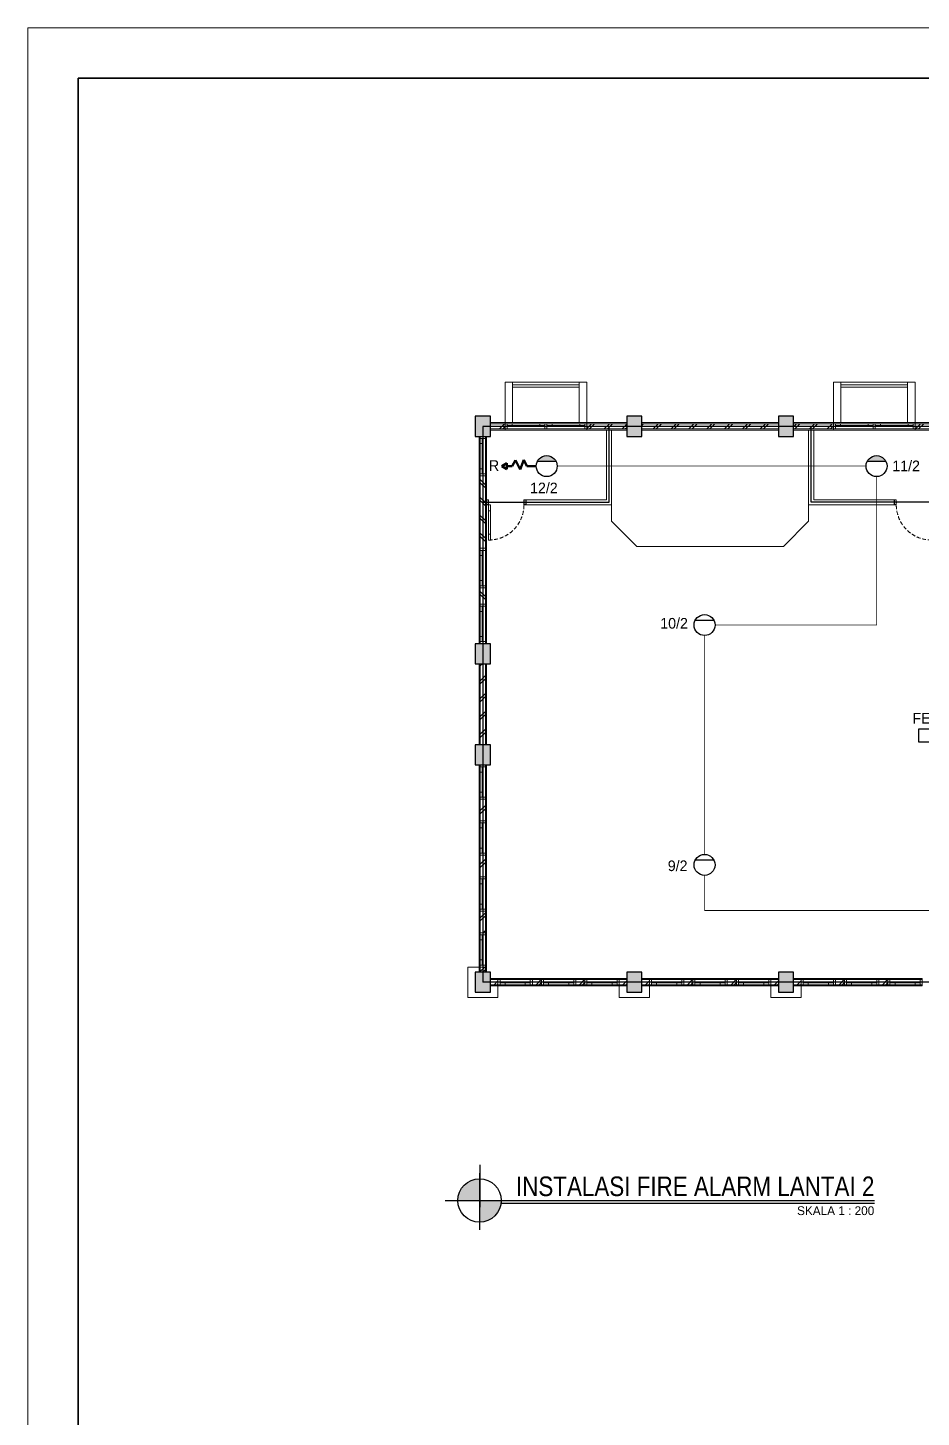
# Model space of a CAD drawing. Header units: millimetres. Extents: x -11 to 37852, y -101 to 28664.
# Drawn here: x 2857 to 6394, y 23164 to 28664 of the extents above; entities that cross this region are included whole.
import ezdxf
from ezdxf.enums import TextEntityAlignment as Align

# ---------------------------------------------------------------- set-up
doc = ezdxf.new("R2010")
doc.units = ezdxf.units.MM
doc.linetypes.add('DASHED', pattern=[0.75, 0.5, -0.25])
doc.linetypes.add('HIDDEN', pattern=[0.375, 0.25, -0.125])
for name, color, linetype, lineweight in [('ars', 11, 'Continuous', 5), ('DENAH', 7, 'Continuous', 0), ('dinding', 5, 'Continuous', 15), ('GRS KOP', 1, 'Continuous', 35), ('kabel', 1, 'Continuous', 50), ('KOLOM', 1, 'Continuous', 30), ('kop', 7, 'Continuous', 20), ('kus', 63, 'Continuous', 15), ('lan', 7, 'Continuous', 15), ('PARTISI', 190, 'Continuous', 9), ('sol kol', 8, 'Continuous', 0), ('tem', 5, 'Continuous', 20)]:
    doc.layers.add(name, color=color, linetype=linetype, lineweight=lineweight)
doc.layers.add('as', color=1, linetype='Continuous', plot=False)
for name, color, linetype in [('D1', 1, 'Continuous'), ('D2', 3, 'Continuous'), ('HOLLOW', 6, 'Continuous'), ('HT', 8, 'Continuous')]:
    doc.layers.add(name, color=color, linetype=linetype)
doc.styles.add('ARIAL', font='arial.ttf')
doc.styles.add('BARU', font='complex.shx')
doc.styles.add('NOT', font='ARIALN.TTF')
doc.styles.get("Standard").update_dxf_attribs({"font": 'arial.ttf'})
doc.styles.add('style2', font='verdana.ttf')
pattern_1 = [(45, (4558.166, 19605.88), (-35.35534, 35.35534), []), (45, (4570.666, 19605.88), (-35.35534, 35.35534), [])]

# ---------------------------------------------------------------- blocks, each defined once
blk = doc.blocks.new('P 70')
at = {"linetype": 'HIDDEN', "ltscale": 0.3}
blk.add_lwpolyline([(-0.74, 0.1, -0.414214), (-0.04, 0.8, -1.303225)], format="xyb", dxfattribs=at)
for points in [[(-0.04, 0.8), (-0.08, 0.8), (-0.08, 0.68), (-0.04, 0.68)], [(-0.04, 0.68), (-0.08, 0.68), (-0.08, 0.22), (-0.04, 0.22)], [(-0.735, 0.06), (-0.74, 0.06), (-0.74, 0.061), (-0.74, 0.1), (-0.78, 0.1), (-0.78, 0), (-0.74, 0), (-0.74, 0.056), (-0.735, 0.058)], [(-0.742, 0.002), (-0.778, 0.002), (-0.778, 0.098), (-0.742, 0.098)], [(-0.04, 0.1), (-0.08, 0.1), (-0.08, 0.22), (-0.04, 0.22)], [(-0.045, 0.06), (-0.04, 0.06), (-0.04, 0.061), (-0.04, 0.1), (0, 0.1), (0, 0), (-0.04, 0), (-0.04, 0.056), (-0.045, 0.058)], [(-0.038, 0.002), (-0.002, 0.002), (-0.002, 0.098), (-0.038, 0.098)]]:
    blk.add_lwpolyline(points, close=True)
blk = doc.blocks.new('K1')
at = {"layer": 'KOLOM'}
blk.add_lwpolyline([(0.2, 0.15), (-0.2, 0.15), (-0.2, -0.15), (0.2, -0.15), (0.2, 0.15)], dxfattribs=at)
blk = doc.blocks.new('P1')
at = {"lineweight": 5}
h = blk.add_hatch(dxfattribs=at)
h.set_pattern_fill('ANSI31', color=256, scale=0.020282, angle=-315, style=0)
h.set_pattern_definition([(179.99999863, (-506.106483, 1417.280242), (6.07e-11, 0.0025352112676), [])])
h.paths.add_polyline_path([(-1.729, 0.805, -1), (-1.693, 0.77, -1)])
h.paths.add_polyline_path([(-1.724, 0.801, 1), (-1.697, 0.774, 1)], flags=16)
h = blk.add_hatch(dxfattribs=at)
h.set_pattern_fill('ANSI31', color=256, scale=0.020282, angle=-315, style=0)
h.set_pattern_definition([(270.00000137, (1414.9464214, -503.7726625), (0.0025352112676, 6.07e-11), [])])
h.paths.add_polyline_path([(-1.528, 0.605, 1), (-1.564, 0.641, 1)])
h.paths.add_polyline_path([(-1.532, 0.609, -1), (-1.56, 0.637, -1)], flags=16)
h = blk.add_hatch(dxfattribs=at)
h.set_pattern_fill('ANSI31', color=256, scale=0.020282, angle=-315, style=0)
h.set_pattern_definition([(179.99999863, (-505.0458133, 1416.2195722), (6.07e-11, 0.0025352112676), [])])
h.paths.add_polyline_path([(-0.668, -0.255, -1), (-0.632, -0.291, -1)])
h.paths.add_polyline_path([(-0.664, -0.259, 1), (-0.636, -0.287, 1)], flags=16)
h = blk.add_hatch(dxfattribs=at)
h.set_pattern_fill('ANSI31', color=256, scale=0.020282, angle=-315, style=0)
h.set_pattern_definition([(270.00000137, (1416.0070912, -504.8333323), (0.0025352112676, 6.07e-11), [])])
h.paths.add_polyline_path([(-0.468, -0.455, 1), (-0.504, -0.42, 1)])
h.paths.add_polyline_path([(-0.472, -0.451, -1), (-0.499, -0.424, -1)], flags=16)
for p, q in [((-1.724, 0.801), (-1.697, 0.774)), ((-1.686, 0.781), (-1.623, 0.718)), ((-1.553, 0.648), (-1.616, 0.711)), ((-1.532, 0.609), (-1.56, 0.637)), ((-0.664, -0.259), (-0.636, -0.287)), ((-0.625, -0.28), (-0.562, -0.343)), ((-0.492, -0.413), (-0.555, -0.35)), ((-0.472, -0.451), (-0.499, -0.424))]:
    blk.add_line(p, q, dxfattribs=at)
at = {"color": 9, "lineweight": 5}
for p, q in [((-1.641, 0.7), (-1.704, 0.763)), ((-1.634, 0.693), (-1.571, 0.63)), ((-0.58, -0.361), (-0.643, -0.298)), ((-0.573, -0.368), (-0.51, -0.431))]:
    blk.add_line(p, q, dxfattribs=at)
at = {"color": 8, "lineweight": 5}
for p, q in [((-1.64, 0.701), (-1.703, 0.763)), ((-1.639, 0.702), (-1.701, 0.764)), ((-1.636, 0.705), (-1.697, 0.766)), ((-1.631, 0.71), (-1.692, 0.771)), ((-1.633, 0.694), (-1.57, 0.631)), ((-1.632, 0.695), (-1.57, 0.633)), ((-1.629, 0.698), (-1.568, 0.637)), ((-1.624, 0.703), (-1.563, 0.642)), ((-0.58, -0.36), (-0.642, -0.297)), ((-0.578, -0.358), (-0.64, -0.296)), ((-0.575, -0.356), (-0.636, -0.294)), ((-0.57, -0.351), (-0.631, -0.29)), ((-0.572, -0.367), (-0.51, -0.43)), ((-0.571, -0.366), (-0.509, -0.428)), ((-0.568, -0.363), (-0.507, -0.424)), ((-0.563, -0.358), (-0.502, -0.419))]:
    blk.add_line(p, q, dxfattribs=at)
for points in [[(-1.1, 1.241), (-1.701, 0.64), (-1.694, 0.633), (-1.093, 1.234), (-1.1, 1.241)], [(-1.273, 1.202), (-1.202, 1.273), (-1.061, 1.132), (-1.132, 1.061), (-1.273, 1.202)], [(-0.032, 0.173), (-0.633, -0.428), (-0.64, -0.421), (-0.039, 0.18), (-0.032, 0.173)], [(-0.071, 0), (0, 0.071), (-0.142, 0.212), (-0.212, 0.142), (-0.071, 0)]]:
    blk.add_lwpolyline(points)
at = {"lineweight": 9}
for points in [[(-1.153, 1.181), (-1.181, 1.153), (-1.216, 1.188), (-1.188, 1.216)], [(-1.082, 1.11), (-1.11, 1.082), (-1.181, 1.153), (-1.153, 1.181)], [(-0.163, 0.191), (-0.191, 0.163), (-0.12, 0.092), (-0.092, 0.12)], [(-0.092, 0.12), (-0.12, 0.092), (-0.085, 0.057), (-0.057, 0.085)]]:
    blk.add_lwpolyline(points, close=True, dxfattribs=at)
at = {"lineweight": 5}
for points in [[(-1.697, 0.801), (-1.724, 0.774)], [(-1.532, 0.637), (-1.56, 0.609)], [(-0.636, -0.259), (-0.664, -0.287)], [(-0.472, -0.424), (-0.499, -0.451)]]:
    blk.add_lwpolyline(points, dxfattribs=at)
for points in [[(-1.701, 0.64, 0.396093), (-0.672, 0.601)], [(-0.633, -0.428, -0.396093), (-0.672, 0.601)]]:
    blk.add_lwpolyline(points, format="xyb")
for centre in [(-1.167, 1.167), (-0.106, 0.106)]:
    blk.add_circle(centre, 0.04)
for centre, radius in [((-1.711, 0.788), 0.0254), ((-1.711, 0.788), 0.0195), ((-1.546, 0.623), 0.0254), ((-1.546, 0.623), 0.0195), ((-0.65, -0.273), 0.0254), ((-0.65, -0.273), 0.0195), ((-0.486, -0.437), 0.0254), ((-0.486, -0.437), 0.0195)]:
    blk.add_circle(centre, radius, dxfattribs=at)
blk = doc.blocks.new('kop')
at = {"layer": 'GRS KOP'}
blk.add_lwpolyline([(1, 54), (83, 54), (83, 1), (1, 1)], close=True, dxfattribs=at)
at = {"layer": 'kop', "color": 7}
for p, q in [((84, 55), (0, 55)), ((0, 55), (0, 0))]:
    blk.add_line(p, q, dxfattribs=at)
at = {"layer": 'kop', "style": 'BARU', "flags": 4}
for p, height in [((73.8, 5.4), 0.35), ((80.303, 5.382), 0.25), ((73.8, 4.9), 0.35), ((80.303, 4.882), 0.25), ((73.8, 4.4), 0.35), ((80.303, 4.382), 0.25)]:
    blk.add_attdef('-', p, '', height=height, dxfattribs=at)
at = {"layer": 'kop', "flags": 4}
for tag, p in [('AR-00', (78.057, 2.648)), ('00', (81.238, 2.647))]:
    blk.add_attdef(tag, text='', height=0.35, dxfattribs=at).set_placement(p, align=Align.MIDDLE)

msp = doc.modelspace()

# ---------------------------------------------------------------- hatches: boundary and pattern name
at = {"layer": 'ars'}
h = msp.add_hatch(dxfattribs=at)
h.set_pattern_fill('TEMBOK', color=256, scale=50)
h.set_pattern_definition([(45, (4180.166, 25470.925), (-35.3553, 35.3553), []), (45, (4192.666, 25470.925), (-35.3553, 35.3553), [])])
h.paths.add_polyline_path([(4688.2, 27095.9), (4746.2, 27095.9), (4746.2, 27075.9), (4688.2, 27075.9)])
h = msp.add_hatch(dxfattribs=at)
h.set_pattern_fill('TEMBOK', color=256, scale=50)
h.set_pattern_definition([(45, (4524.166, 25470.925), (-35.3553, 35.3553), []), (45, (4536.666, 25470.925), (-35.3553, 35.3553), [])])
h.paths.add_polyline_path([(5070.2, 27095.9), (5228.2, 27095.9), (5228.2, 27075.9), (5070.2, 27075.9)])
h = msp.add_hatch(dxfattribs=at)
h.set_pattern_fill('TEMBOK', color=256, scale=50)
h.set_pattern_definition([(45, (6858.166, 24570.925), (-35.3553, 35.3553), []), (45, (6870.666, 24570.925), (-35.3553, 35.3553), [])])
h.paths.add_polyline_path([(5828.2, 27095.9), (5288.2, 27095.9), (5288.2, 27075.9), (5828.2, 27075.9)])
h = msp.add_hatch(dxfattribs=at)
h.set_pattern_fill('TEMBOK', color=256, scale=50)
h.set_pattern_definition([(45, (5336.166, 25470.925), (-35.3553, 35.3553), []), (45, (5348.666, 25470.925), (-35.3553, 35.3553), [])])
h.paths.add_polyline_path([(5888.2, 27095.9), (6046.2, 27095.9), (6046.2, 27075.9), (5888.2, 27075.9)])
h = msp.add_hatch(dxfattribs=at)
h.set_pattern_fill('TEMBOK', color=256, scale=50)
h.set_pattern_definition([(45, (5756.166, 25470.925), (-35.3553, 35.3553), []), (45, (5768.666, 25470.925), (-35.3553, 35.3553), [])])
h.paths.add_polyline_path([(6370.2, 27095.9), (6428.2, 27095.9), (6428.2, 27075.9), (6370.2, 27075.9)])
h = msp.add_hatch(dxfattribs=at)
h.set_pattern_fill('TEMBOK', color=256, scale=50, angle=-90)
h.set_pattern_definition([(315, (4343.166, 27745.925), (35.3553, 35.3553), []), (315, (4343.166, 27733.425), (35.3553, 35.3553), [])])
h.paths.add_polyline_path([(4668.2, 26603.3), (4668.2, 26889.9), (4648.2, 26889.9), (4648.2, 26603.3)])
h = msp.add_hatch(dxfattribs=at)
h.set_pattern_fill('TEMBOK', color=256, scale=50, angle=-90)
h.set_pattern_definition([(315, (4343.166, 27303.26), (35.3553, 35.3553), []), (315, (4343.166, 27290.76), (35.3553, 35.3553), [])])
h.paths.add_polyline_path([(4668.2, 26381.9), (4668.2, 26447.3), (4648.2, 26447.3), (4648.2, 26381.9)])
h = msp.add_hatch(dxfattribs=at)
h.set_pattern_fill('TEMBOK', color=256, scale=50)
h.set_pattern_definition([(45, (6958.166, 24570.925), (-35.3553, 35.3553), []), (45, (6970.666, 24570.925), (-35.3553, 35.3553), [])])
h.paths.add_polyline_path([(4668.2, 25825.9), (4668.2, 26145.9), (4648.2, 26145.9), (4648.2, 25825.9)])
h = msp.add_hatch(dxfattribs=at)
h.set_pattern_fill('TEMBOK', color=256, scale=50)
h.set_pattern_definition(pattern_1)
h.paths.add_polyline_path([(4668.2, 25524.6), (4668.2, 25609.9), (4648.2, 25609.9), (4648.2, 25524.6)])
h = msp.add_hatch(dxfattribs=at)
h.set_pattern_fill('TEMBOK', color=256, scale=50)
h.set_pattern_definition(pattern_1)
h.paths.add_polyline_path([(4668.2, 25303.3), (4668.2, 25388.6), (4648.2, 25388.6), (4648.2, 25303.3)])
h = msp.add_hatch(dxfattribs=at)
h.set_pattern_fill('TEMBOK', color=256, scale=50)
h.set_pattern_definition(pattern_1)
h.paths.add_polyline_path([(4668.2, 25081.9), (4668.2, 25167.3), (4648.2, 25167.3), (4648.2, 25081.9)])
h = msp.add_hatch(dxfattribs=at)
h.set_pattern_fill('TEMBOK', color=256, scale=50)
h.set_pattern_definition(pattern_1)
h.paths.add_polyline_path([(4668.2, 24925.9), (4668.2, 24945.9), (4648.2, 24945.9), (4648.2, 24925.9)])
h = msp.add_hatch(dxfattribs=at)
h.set_pattern_fill('TEMBOK', color=256, scale=50)
h.set_pattern_definition([(45, (3832.166, 24570.925), (-35.3553, 35.3553), []), (45, (3844.666, 24570.925), (-35.3553, 35.3553), [])])
h.paths.add_polyline_path([(4718.2, 24895.9), (4688.2, 24895.9), (4688.2, 24875.9), (4718.2, 24875.9)])
h = msp.add_hatch(dxfattribs=at)
h.set_pattern_fill('TEMBOK', color=256, scale=50)
h.set_pattern_definition([(45, (3998.166, 24570.925), (-35.3553, 35.3553), []), (45, (4010.666, 24570.925), (-35.3553, 35.3553), [])])
h.paths.add_polyline_path([(4890.2, 24895.9), (4854.2, 24895.9), (4854.2, 24875.9), (4890.2, 24875.9)])
h = msp.add_hatch(dxfattribs=at)
h.set_pattern_fill('TEMBOK', color=256, scale=50)
h.set_pattern_definition([(45, (4170.166, 24570.925), (-35.3553, 35.3553), []), (45, (4182.666, 24570.925), (-35.3553, 35.3553), [])])
h.paths.add_polyline_path([(5062.2, 24895.9), (5026.2, 24895.9), (5026.2, 24875.9), (5062.2, 24875.9)])
h = msp.add_hatch(dxfattribs=at)
h.set_pattern_fill('TEMBOK', color=256, scale=50)
h.set_pattern_definition([(45, (4342.166, 24570.925), (-35.3553, 35.3553), []), (45, (4354.666, 24570.925), (-35.3553, 35.3553), [])])
h.paths.add_polyline_path([(5228.2, 24895.9), (5198.2, 24895.9), (5198.2, 24875.9), (5228.2, 24875.9)])
h = msp.add_hatch(dxfattribs=at)
h.set_pattern_fill('TEMBOK', color=256, scale=50)
h.set_pattern_definition([(45, (4432.166, 24570.925), (-35.3553, 35.3553), []), (45, (4444.666, 24570.925), (-35.3553, 35.3553), [])])
h.paths.add_polyline_path([(5318.2, 24895.9), (5288.2, 24895.9), (5288.2, 24875.9), (5318.2, 24875.9)])
h = msp.add_hatch(dxfattribs=at)
h.set_pattern_fill('TEMBOK', color=256, scale=50)
h.set_pattern_definition([(45, (4598.166, 24570.925), (-35.3553, 35.3553), []), (45, (4610.666, 24570.925), (-35.3553, 35.3553), [])])
h.paths.add_polyline_path([(5490.2, 24895.9), (5454.2, 24895.9), (5454.2, 24875.9), (5490.2, 24875.9)])
h = msp.add_hatch(dxfattribs=at)
h.set_pattern_fill('TEMBOK', color=256, scale=50)
h.set_pattern_definition([(45, (4770.166, 24570.925), (-35.3553, 35.3553), []), (45, (4782.666, 24570.925), (-35.3553, 35.3553), [])])
h.paths.add_polyline_path([(5662.2, 24895.9), (5626.2, 24895.9), (5626.2, 24875.9), (5662.2, 24875.9)])
h = msp.add_hatch(dxfattribs=at)
h.set_pattern_fill('TEMBOK', color=256, scale=50)
h.set_pattern_definition([(45, (4942.166, 24570.925), (-35.3553, 35.3553), []), (45, (4954.666, 24570.925), (-35.3553, 35.3553), [])])
h.paths.add_polyline_path([(5828.2, 24895.9), (5798.2, 24895.9), (5798.2, 24875.9), (5828.2, 24875.9)])
h = msp.add_hatch(dxfattribs=at)
h.set_pattern_fill('TEMBOK', color=256, scale=50)
h.set_pattern_definition([(45, (5032.166, 24570.925), (-35.3553, 35.3553), []), (45, (5044.666, 24570.925), (-35.3553, 35.3553), [])])
h.paths.add_polyline_path([(5918.2, 24895.9), (5888.2, 24895.9), (5888.2, 24875.9), (5918.2, 24875.9)])
h = msp.add_hatch(dxfattribs=at)
h.set_pattern_fill('TEMBOK', color=256, scale=50)
h.set_pattern_definition([(45, (5198.166, 24570.925), (-35.3553, 35.3553), []), (45, (5210.666, 24570.925), (-35.3553, 35.3553), [])])
h.paths.add_polyline_path([(6090.2, 24895.9), (6054.2, 24895.9), (6054.2, 24875.9), (6090.2, 24875.9)])
h = msp.add_hatch(dxfattribs=at)
h.set_pattern_fill('TEMBOK', color=256, scale=50)
h.set_pattern_definition([(45, (5370.166, 24570.925), (-35.3553, 35.3553), []), (45, (5382.666, 24570.925), (-35.3553, 35.3553), [])])
h.paths.add_polyline_path([(6262.2, 24895.9), (6226.2, 24895.9), (6226.2, 24875.9), (6262.2, 24875.9)])
at = {"layer": 'DENAH'}
for points in [[(4559.3, 24021.9), (4645.8, 24021.9), (4645.8, 24107.8, 0.416242)], [(4732.3, 24021.9), (4645.8, 24021.9), (4645.8, 23935.9, 0.416242)]]:
    msp.add_hatch(color=256, dxfattribs=at).paths.add_polyline_path(points)
at = {"layer": 'lan'}
for points in [[(4874.5, 26948.4), (4947.6, 26948.4, 0.598776)], [(6180.6, 26948.4), (6253.8, 26948.4, 0.598776)]]:
    msp.add_hatch(color=256, dxfattribs=at).paths.add_polyline_path(points)
at = {"layer": 'sol kol'}
for points in [[(4628.2, 27125.9), (4628.2, 27045.9), (4688.2, 27045.9), (4688.2, 27125.9)], [(5228.2, 27125.9), (5228.2, 27045.9), (5288.2, 27045.9), (5288.2, 27125.9)], [(5828.2, 27125.9), (5828.2, 27045.9), (5888.2, 27045.9), (5888.2, 27125.9)], [(4628.2, 26225.9), (4628.2, 26145.9), (4688.2, 26145.9), (4688.2, 26225.9)], [(4628.2, 25825.9), (4628.2, 25745.9), (4688.2, 25745.9), (4688.2, 25825.9)], [(4628.2, 24925.9), (4628.2, 24845.9), (4688.2, 24845.9), (4688.2, 24925.9)], [(5228.2, 24925.9), (5228.2, 24845.9), (5288.2, 24845.9), (5288.2, 24925.9)], [(5828.2, 24925.9), (5828.2, 24845.9), (5888.2, 24845.9), (5888.2, 24925.9)]]:
    msp.add_hatch(color=256, dxfattribs=at).paths.add_polyline_path(points)

# ---------------------------------------------------------------- linework, layer by layer
at = {"layer": 'ars'}
for points in [[(5040.2, 27250.9), (4776.2, 27250.9)], [(5040.2, 27240.9), (4776.2, 27240.9)], [(6340.2, 27250.9), (6076.2, 27250.9)], [(6340.2, 27240.9), (6076.2, 27240.9)]]:
    msp.add_lwpolyline(points, dxfattribs=at)
for points in [[(4688.2, 27095.9), (4746.2, 27095.9), (4746.2, 27075.9), (4688.2, 27075.9)], [(5070.2, 27095.9), (5228.2, 27095.9), (5228.2, 27075.9), (5070.2, 27075.9)], [(5828.2, 27095.9), (5288.2, 27095.9), (5288.2, 27075.9), (5828.2, 27075.9)], [(5888.2, 27095.9), (6046.2, 27095.9), (6046.2, 27075.9), (5888.2, 27075.9)], [(6370.2, 27095.9), (6428.2, 27095.9), (6428.2, 27075.9), (6370.2, 27075.9)], [(4668.2, 26603.3), (4668.2, 26889.9), (4648.2, 26889.9), (4648.2, 26603.3)], [(4668.2, 26381.9), (4668.2, 26447.3), (4648.2, 26447.3), (4648.2, 26381.9)], [(4668.2, 25825.9), (4668.2, 26145.9), (4648.2, 26145.9), (4648.2, 25825.9)], [(4668.2, 25524.6), (4668.2, 25609.9), (4648.2, 25609.9), (4648.2, 25524.6)], [(4668.2, 25303.3), (4668.2, 25388.6), (4648.2, 25388.6), (4648.2, 25303.3)], [(4668.2, 25081.9), (4668.2, 25167.3), (4648.2, 25167.3), (4648.2, 25081.9)], [(4668.2, 24925.9), (4668.2, 24945.9), (4648.2, 24945.9), (4648.2, 24925.9)], [(4718.2, 24895.9), (4688.2, 24895.9), (4688.2, 24875.9), (4718.2, 24875.9)], [(4890.2, 24895.9), (4854.2, 24895.9), (4854.2, 24875.9), (4890.2, 24875.9)], [(5062.2, 24895.9), (5026.2, 24895.9), (5026.2, 24875.9), (5062.2, 24875.9)], [(5228.2, 24895.9), (5198.2, 24895.9), (5198.2, 24875.9), (5228.2, 24875.9)], [(5318.2, 24895.9), (5288.2, 24895.9), (5288.2, 24875.9), (5318.2, 24875.9)], [(5490.2, 24895.9), (5454.2, 24895.9), (5454.2, 24875.9), (5490.2, 24875.9)], [(5662.2, 24895.9), (5626.2, 24895.9), (5626.2, 24875.9), (5662.2, 24875.9)], [(5828.2, 24895.9), (5798.2, 24895.9), (5798.2, 24875.9), (5828.2, 24875.9)], [(5918.2, 24895.9), (5888.2, 24895.9), (5888.2, 24875.9), (5918.2, 24875.9)], [(6090.2, 24895.9), (6054.2, 24895.9), (6054.2, 24875.9), (6090.2, 24875.9)], [(6262.2, 24895.9), (6226.2, 24895.9), (6226.2, 24875.9), (6262.2, 24875.9)]]:
    msp.add_lwpolyline(points, close=True, dxfattribs=at)
at = {"layer": 'as'}
for p, q in [((5158.2, 26785.9), (5158.2, 27085.9)), ((5958.2, 26785.9), (5958.2, 27085.9)), ((4658.2, 26785.9), (5158.2, 26785.9)), ((6458.2, 26785.9), (5958.2, 26785.9))]:
    msp.add_line(p, q, dxfattribs=at)
for points in [[(6458.2, 27085.9), (4658.2, 27085.9)], [(4658.2, 27085.9), (4658.2, 24885.9)], [(6458.2, 24885.9), (4658.2, 24885.9)]]:
    msp.add_lwpolyline(points, dxfattribs=at)
at = {"layer": 'D1', "color": 7, "const_width": 5.42}
msp.add_lwpolyline([(4731.1, 24010.1), (6209.6, 24010.1)], dxfattribs=at)
at = {"layer": 'D1', "color": 7}
msp.add_circle((4645.2, 24021.9), 85.9, dxfattribs=at)
at = {"layer": 'D2', "color": 3, "linetype": 'DASHED', "ltscale": 50, "const_width": 3.03}
for points in [[(6175.7, 26928.8), (4952.6, 26928.8)], [(6217.2, 26887.3), (6217.2, 26299.6), (5577.7, 26299.6)], [(5536.2, 25391.6), (5536.2, 26258.1)], [(6814.9, 25169.7), (5536.2, 25169.7), (5536.2, 25308.6)]]:
    msp.add_lwpolyline(points, dxfattribs=at)
at = {"layer": 'dinding'}
for points in [[(4688.2, 27100.9), (4746.2, 27100.9), (4746.2, 27070.9), (4688.2, 27070.9)], [(5070.2, 27100.9), (5228.2, 27100.9), (5228.2, 27070.9), (5070.2, 27070.9)], [(5828.2, 27100.9), (5288.2, 27100.9), (5288.2, 27070.9), (5828.2, 27070.9)], [(5888.2, 27100.9), (6046.2, 27100.9), (6046.2, 27070.9), (5888.2, 27070.9)], [(6370.2, 27100.9), (6428.2, 27100.9), (6428.2, 27070.9), (6370.2, 27070.9)], [(4673.2, 26603.3), (4673.2, 26889.9), (4643.2, 26889.9), (4643.2, 26603.3)], [(4673.2, 26381.9), (4673.2, 26447.3), (4643.2, 26447.3), (4643.2, 26381.9)], [(4673.2, 25825.9), (4673.2, 26145.9), (4643.2, 26145.9), (4643.2, 25825.9)], [(4673.2, 25524.6), (4673.2, 25609.9), (4643.2, 25609.9), (4643.2, 25524.6)], [(4673.2, 25303.3), (4673.2, 25388.6), (4643.2, 25388.6), (4643.2, 25303.3)], [(4673.2, 25081.9), (4673.2, 25167.3), (4643.2, 25167.3), (4643.2, 25081.9)], [(4673.2, 24925.9), (4673.2, 24945.9), (4643.2, 24945.9), (4643.2, 24925.9)], [(4718.2, 24900.9), (4688.2, 24900.9), (4688.2, 24870.9), (4718.2, 24870.9)], [(4890.2, 24900.9), (4854.2, 24900.9), (4854.2, 24870.9), (4890.2, 24870.9)], [(5062.2, 24900.9), (5026.2, 24900.9), (5026.2, 24870.9), (5062.2, 24870.9)], [(5228.2, 24900.9), (5198.2, 24900.9), (5198.2, 24870.9), (5228.2, 24870.9)], [(5318.2, 24900.9), (5288.2, 24900.9), (5288.2, 24870.9), (5318.2, 24870.9)], [(5490.2, 24900.9), (5454.2, 24900.9), (5454.2, 24870.9), (5490.2, 24870.9)], [(5662.2, 24900.9), (5626.2, 24900.9), (5626.2, 24870.9), (5662.2, 24870.9)], [(5828.2, 24900.9), (5798.2, 24900.9), (5798.2, 24870.9), (5828.2, 24870.9)], [(5918.2, 24900.9), (5888.2, 24900.9), (5888.2, 24870.9), (5918.2, 24870.9)], [(6090.2, 24900.9), (6054.2, 24900.9), (6054.2, 24870.9), (6090.2, 24870.9)], [(6262.2, 24900.9), (6226.2, 24900.9), (6226.2, 24870.9), (6262.2, 24870.9)]]:
    msp.add_lwpolyline(points, close=True, dxfattribs=at)
at = {"layer": 'HOLLOW'}
for p, q in [((4874.5, 26948.4), (4947.6, 26948.4)), ((6180.6, 26948.4), (6253.8, 26948.4)), ((5499.6, 26319.2), (5572.8, 26319.2)), ((5499.6, 25369.7), (5572.8, 25369.7))]:
    msp.add_line(p, q, dxfattribs=at)
msp.add_lwpolyline([(6383.9, 25888.7), (6435.9, 25888.7), (6435.9, 25835.6), (6383.9, 25835.6)], close=True, dxfattribs=at)
for centre in [(4911, 26928.8), (6217.2, 26928.8), (5536.2, 26299.6), (5536.2, 25350.1)]:
    msp.add_circle(centre, 41.5, dxfattribs=at)
at = {"layer": 'HT'}
for p, q in [((4645.8, 24162.7), (4645.8, 23994.9)), ((4645.8, 23905.1), (4645.8, 24130.5)), ((4509.6, 24021.9), (6209.6, 24021.9))]:
    msp.add_line(p, q, dxfattribs=at)
at = {"layer": 'kabel', "linetype": 'Continuous'}
for p, q in [((4787.6, 26952.1), (4774.1, 26928.5)), ((4806.3, 26914.8), (4787.6, 26952.1)), ((4820.4, 26953.7), (4806.3, 26914.8)), ((4832.5, 26928.2), (4820.4, 26953.7)), ((4734, 26928.5), (4753.7, 26940.6)), ((4734, 26928.5), (4753.7, 26916.3)), ((4753.7, 26940.6), (4753.7, 26916.3)), ((4774.1, 26928.5), (4753.7, 26928.5)), ((4869.2, 26928.2), (4832.5, 26928.2))]:
    msp.add_line(p, q, dxfattribs=at)
at = {"layer": 'kop', "color": 7}
for p, q in [((19656.5, 28663.9), (2856.5, 28663.9)), ((2856.5, 28663.9), (2856.5, 17663.9))]:
    msp.add_line(p, q, dxfattribs=at)
at = {"layer": 'kus'}
for p, q in [((4754.2, 27095.9), (4904.2, 27095.9)), ((4754.2, 27088.9), (4904.2, 27088.9)), ((4754.2, 27075.9), (4904.2, 27075.9)), ((4774.2, 27088.9), (4774.2, 27095.9)), ((4884.2, 27088.9), (4884.2, 27095.9)), ((4912.2, 27095.9), (5062.2, 27095.9)), ((4912.2, 27088.9), (5062.2, 27088.9)), ((4912.2, 27075.9), (5062.2, 27075.9)), ((4932.2, 27088.9), (4932.2, 27095.9)), ((5042.2, 27088.9), (5042.2, 27095.9)), ((6054.2, 27095.9), (6204.2, 27095.9)), ((6054.2, 27088.9), (6204.2, 27088.9)), ((6054.2, 27075.9), (6204.2, 27075.9)), ((6074.2, 27088.9), (6074.2, 27095.9)), ((6184.2, 27088.9), (6184.2, 27095.9)), ((6212.2, 27095.9), (6362.2, 27095.9)), ((6212.2, 27088.9), (6362.2, 27088.9)), ((6212.2, 27075.9), (6362.2, 27075.9)), ((6232.2, 27088.9), (6232.2, 27095.9)), ((6342.2, 27088.9), (6342.2, 27095.9)), ((4648.2, 26897.9), (4648.2, 27037.9)), ((4655.2, 27017.9), (4648.2, 27017.9)), ((4655.2, 26897.9), (4655.2, 27037.9)), ((4668.2, 26897.9), (4668.2, 27037.9)), ((4655.2, 26917.9), (4648.2, 26917.9)), ((4648.2, 26455.3), (4648.2, 26595.3)), ((4655.2, 26575.3), (4648.2, 26575.3)), ((4655.2, 26455.3), (4655.2, 26595.3)), ((4668.2, 26455.3), (4668.2, 26595.3)), ((4655.2, 26475.3), (4648.2, 26475.3)), ((4648.2, 26233.9), (4648.2, 26373.9)), ((4655.2, 26353.9), (4648.2, 26353.9)), ((4655.2, 26233.9), (4655.2, 26373.9)), ((4668.2, 26233.9), (4668.2, 26373.9)), ((4655.2, 26253.9), (4648.2, 26253.9)), ((4648.2, 25617.9), (4648.2, 25737.9)), ((4655.2, 25717.9), (4648.2, 25717.9)), ((4655.2, 25617.9), (4655.2, 25737.9)), ((4668.2, 25617.9), (4668.2, 25737.9)), ((4655.2, 25637.9), (4648.2, 25637.9)), ((4648.2, 25396.6), (4648.2, 25516.6)), ((4655.2, 25496.6), (4648.2, 25496.6)), ((4655.2, 25396.6), (4655.2, 25516.6)), ((4668.2, 25396.6), (4668.2, 25516.6)), ((4655.2, 25416.6), (4648.2, 25416.6)), ((4648.2, 25175.3), (4648.2, 25295.3)), ((4655.2, 25275.3), (4648.2, 25275.3)), ((4655.2, 25175.3), (4655.2, 25295.3)), ((4668.2, 25175.3), (4668.2, 25295.3)), ((4655.2, 25195.3), (4648.2, 25195.3)), ((4648.2, 24953.9), (4648.2, 25073.9)), ((4655.2, 25053.9), (4648.2, 25053.9)), ((4655.2, 24953.9), (4655.2, 25073.9)), ((4668.2, 24953.9), (4668.2, 25073.9)), ((4655.2, 24973.9), (4648.2, 24973.9)), ((4846.2, 24895.9), (4726.2, 24895.9)), ((4846.2, 24882.9), (4726.2, 24882.9)), ((4846.2, 24875.9), (4726.2, 24875.9)), ((4746.2, 24882.9), (4746.2, 24875.9)), ((4826.2, 24882.9), (4826.2, 24875.9)), ((5018.2, 24895.9), (4898.2, 24895.9)), ((5018.2, 24882.9), (4898.2, 24882.9)), ((5018.2, 24875.9), (4898.2, 24875.9)), ((4918.2, 24882.9), (4918.2, 24875.9)), ((4998.2, 24882.9), (4998.2, 24875.9)), ((5190.2, 24895.9), (5070.2, 24895.9)), ((5190.2, 24882.9), (5070.2, 24882.9)), ((5190.2, 24875.9), (5070.2, 24875.9)), ((5090.2, 24882.9), (5090.2, 24875.9)), ((5170.2, 24882.9), (5170.2, 24875.9)), ((5446.2, 24895.9), (5326.2, 24895.9)), ((5446.2, 24882.9), (5326.2, 24882.9)), ((5446.2, 24875.9), (5326.2, 24875.9)), ((5346.2, 24882.9), (5346.2, 24875.9)), ((5426.2, 24882.9), (5426.2, 24875.9)), ((5618.2, 24895.9), (5498.2, 24895.9)), ((5618.2, 24882.9), (5498.2, 24882.9)), ((5618.2, 24875.9), (5498.2, 24875.9)), ((5518.2, 24882.9), (5518.2, 24875.9)), ((5598.2, 24882.9), (5598.2, 24875.9)), ((5790.2, 24895.9), (5670.2, 24895.9)), ((5790.2, 24882.9), (5670.2, 24882.9)), ((5790.2, 24875.9), (5670.2, 24875.9)), ((5690.2, 24882.9), (5690.2, 24875.9)), ((5770.2, 24882.9), (5770.2, 24875.9)), ((6046.2, 24895.9), (5926.2, 24895.9)), ((6046.2, 24882.9), (5926.2, 24882.9)), ((6046.2, 24875.9), (5926.2, 24875.9)), ((5946.2, 24882.9), (5946.2, 24875.9)), ((6026.2, 24882.9), (6026.2, 24875.9)), ((6218.2, 24895.9), (6098.2, 24895.9)), ((6218.2, 24882.9), (6098.2, 24882.9)), ((6218.2, 24875.9), (6098.2, 24875.9)), ((6118.2, 24882.9), (6118.2, 24875.9)), ((6198.2, 24882.9), (6198.2, 24875.9)), ((6390.2, 24895.9), (6270.2, 24895.9)), ((6390.2, 24882.9), (6270.2, 24882.9)), ((6390.2, 24875.9), (6270.2, 24875.9)), ((6290.2, 24882.9), (6290.2, 24875.9)), ((6370.2, 24882.9), (6370.2, 24875.9))]:
    msp.add_line(p, q, dxfattribs=at)
for points in [[(4746.2, 27095.9), (4754.2, 27095.9), (4754.2, 27075.9), (4746.2, 27075.9)], [(4904.2, 27095.9), (4912.2, 27095.9), (4912.2, 27075.9), (4904.2, 27075.9)], [(5062.2, 27095.9), (5070.2, 27095.9), (5070.2, 27075.9), (5062.2, 27075.9)], [(6046.2, 27095.9), (6054.2, 27095.9), (6054.2, 27075.9), (6046.2, 27075.9)], [(6204.2, 27095.9), (6212.2, 27095.9), (6212.2, 27075.9), (6204.2, 27075.9)], [(6362.2, 27095.9), (6370.2, 27095.9), (6370.2, 27075.9), (6362.2, 27075.9)], [(4648.2, 27037.9), (4648.2, 27045.9), (4668.2, 27045.9), (4668.2, 27037.9)], [(4648.2, 26889.9), (4648.2, 26897.9), (4668.2, 26897.9), (4668.2, 26889.9)], [(4648.2, 26595.3), (4648.2, 26603.3), (4668.2, 26603.3), (4668.2, 26595.3)], [(4648.2, 26447.3), (4648.2, 26455.3), (4668.2, 26455.3), (4668.2, 26447.3)], [(4648.2, 26373.9), (4648.2, 26381.9), (4668.2, 26381.9), (4668.2, 26373.9)], [(4648.2, 26225.9), (4648.2, 26233.9), (4668.2, 26233.9), (4668.2, 26225.9)], [(4648.2, 25737.9), (4648.2, 25745.9), (4668.2, 25745.9), (4668.2, 25737.9)], [(4648.2, 25609.9), (4648.2, 25617.9), (4668.2, 25617.9), (4668.2, 25609.9)], [(4648.2, 25516.6), (4648.2, 25524.6), (4668.2, 25524.6), (4668.2, 25516.6)], [(4648.2, 25388.6), (4648.2, 25396.6), (4668.2, 25396.6), (4668.2, 25388.6)], [(4648.2, 25295.3), (4648.2, 25303.3), (4668.2, 25303.3), (4668.2, 25295.3)], [(4648.2, 25167.3), (4648.2, 25175.3), (4668.2, 25175.3), (4668.2, 25167.3)], [(4648.2, 25073.9), (4648.2, 25081.9), (4668.2, 25081.9), (4668.2, 25073.9)], [(4648.2, 24945.9), (4648.2, 24953.9), (4668.2, 24953.9), (4668.2, 24945.9)], [(4726.2, 24875.9), (4718.2, 24875.9), (4718.2, 24895.9), (4726.2, 24895.9)], [(4854.2, 24875.9), (4846.2, 24875.9), (4846.2, 24895.9), (4854.2, 24895.9)], [(4898.2, 24875.9), (4890.2, 24875.9), (4890.2, 24895.9), (4898.2, 24895.9)], [(5026.2, 24875.9), (5018.2, 24875.9), (5018.2, 24895.9), (5026.2, 24895.9)], [(5070.2, 24875.9), (5062.2, 24875.9), (5062.2, 24895.9), (5070.2, 24895.9)], [(5198.2, 24875.9), (5190.2, 24875.9), (5190.2, 24895.9), (5198.2, 24895.9)], [(5326.2, 24875.9), (5318.2, 24875.9), (5318.2, 24895.9), (5326.2, 24895.9)], [(5454.2, 24875.9), (5446.2, 24875.9), (5446.2, 24895.9), (5454.2, 24895.9)], [(5498.2, 24875.9), (5490.2, 24875.9), (5490.2, 24895.9), (5498.2, 24895.9)], [(5626.2, 24875.9), (5618.2, 24875.9), (5618.2, 24895.9), (5626.2, 24895.9)], [(5670.2, 24875.9), (5662.2, 24875.9), (5662.2, 24895.9), (5670.2, 24895.9)], [(5798.2, 24875.9), (5790.2, 24875.9), (5790.2, 24895.9), (5798.2, 24895.9)], [(5926.2, 24875.9), (5918.2, 24875.9), (5918.2, 24895.9), (5926.2, 24895.9)], [(6054.2, 24875.9), (6046.2, 24875.9), (6046.2, 24895.9), (6054.2, 24895.9)], [(6098.2, 24875.9), (6090.2, 24875.9), (6090.2, 24895.9), (6098.2, 24895.9)], [(6226.2, 24875.9), (6218.2, 24875.9), (6218.2, 24895.9), (6226.2, 24895.9)], [(6270.2, 24875.9), (6262.2, 24875.9), (6262.2, 24895.9), (6270.2, 24895.9)], [(6398.2, 24875.9), (6390.2, 24875.9), (6390.2, 24895.9), (6398.2, 24895.9)]]:
    msp.add_lwpolyline(points, close=True, dxfattribs=at)
at = {"layer": 'lan'}
for p, q in [((4746.2, 27100.9), (4746.2, 27260.9)), ((4776.2, 27100.9), (4776.2, 27260.9)), ((5040.2, 27100.9), (5040.2, 27260.9)), ((5070.2, 27100.9), (5070.2, 27260.9)), ((6046.2, 27100.9), (6046.2, 27260.9)), ((6076.2, 27100.9), (6076.2, 27260.9)), ((6340.2, 27100.9), (6340.2, 27260.9)), ((6370.2, 27100.9), (6370.2, 27260.9)), ((4598.2, 24945.9), (4598.2, 24825.9)), ((4643.2, 24945.9), (4598.2, 24945.9)), ((4718.2, 24870.9), (4718.2, 24825.9)), ((5198.2, 24870.9), (5198.2, 24825.9)), ((5318.2, 24870.9), (5318.2, 24825.9)), ((5798.2, 24870.9), (5798.2, 24825.9)), ((5918.2, 24870.9), (5918.2, 24825.9)), ((4718.2, 24825.9), (4598.2, 24825.9)), ((5318.2, 24825.9), (5198.2, 24825.9)), ((5918.2, 24825.9), (5798.2, 24825.9))]:
    msp.add_line(p, q, dxfattribs=at)
for points in [[(5070.2, 27260.9), (4746.2, 27260.9)], [(6370.2, 27260.9), (6046.2, 27260.9)]]:
    msp.add_lwpolyline(points, dxfattribs=at)
for points in [[(4746.2, 27100.9), (5070.2, 27100.9), (5070.2, 27070.9), (4746.2, 27070.9)], [(6046.2, 27100.9), (6370.2, 27100.9), (6370.2, 27070.9), (6046.2, 27070.9)], [(4643.2, 26889.9), (4643.2, 27045.9), (4673.2, 27045.9), (4673.2, 26889.9)], [(4643.2, 26447.3), (4643.2, 26603.3), (4673.2, 26603.3), (4673.2, 26447.3)], [(4643.2, 26225.9), (4643.2, 26381.9), (4673.2, 26381.9), (4673.2, 26225.9)], [(4643.2, 25609.9), (4643.2, 25745.9), (4673.2, 25745.9), (4673.2, 25609.9)], [(4643.2, 25388.6), (4643.2, 25524.6), (4673.2, 25524.6), (4673.2, 25388.6)], [(4643.2, 25167.3), (4643.2, 25303.3), (4673.2, 25303.3), (4673.2, 25167.3)], [(4643.2, 24945.9), (4643.2, 25081.9), (4673.2, 25081.9), (4673.2, 24945.9)], [(4854.2, 24870.9), (4718.2, 24870.9), (4718.2, 24900.9), (4854.2, 24900.9)], [(5026.2, 24870.9), (4890.2, 24870.9), (4890.2, 24900.9), (5026.2, 24900.9)], [(5198.2, 24870.9), (5062.2, 24870.9), (5062.2, 24900.9), (5198.2, 24900.9)], [(5454.2, 24870.9), (5318.2, 24870.9), (5318.2, 24900.9), (5454.2, 24900.9)], [(5626.2, 24870.9), (5490.2, 24870.9), (5490.2, 24900.9), (5626.2, 24900.9)], [(5798.2, 24870.9), (5662.2, 24870.9), (5662.2, 24900.9), (5798.2, 24900.9)], [(6054.2, 24870.9), (5918.2, 24870.9), (5918.2, 24900.9), (6054.2, 24900.9)], [(6226.2, 24870.9), (6090.2, 24870.9), (6090.2, 24900.9), (6226.2, 24900.9)], [(6398.2, 24870.9), (6262.2, 24870.9), (6262.2, 24900.9), (6398.2, 24900.9)]]:
    msp.add_lwpolyline(points, close=True, dxfattribs=at)
at = {"layer": 'PARTISI'}
for points in [[(5168.2, 27070.9), (5168.2, 26775.9), (4829.2, 26775.9), (4829.2, 26795.9), (5148.2, 26795.9), (5148.2, 27070.9)], [(5948.2, 27070.9), (5948.2, 26775.9), (6287.2, 26775.9), (6287.2, 26795.9), (5968.2, 26795.9), (5968.2, 27070.9)]]:
    msp.add_lwpolyline(points, dxfattribs=at)
at = {"layer": 'tem'}
for p, q in [((5168.2, 26710.9), (5168.2, 26775.9)), ((5948.2, 26775.9), (5948.2, 26710.9)), ((5168.2, 26710.9), (5268.2, 26610.9)), ((5848.2, 26610.9), (5948.2, 26710.9)), ((5848.2, 26610.9), (5268.2, 26610.9))]:
    msp.add_line(p, q, dxfattribs=at)

# ---------------------------------------------------------------- block references
at = {"layer": 'KOLOM', "xscale": 200, "yscale": 200, "zscale": 200, "rotation": 90}
for p in [(4658.2, 27085.9), (5258.2, 27085.9), (5858.2, 27085.9), (4658.2, 26185.9), (4658.2, 25785.9), (4658.2, 24885.9), (5258.2, 24885.9), (5858.2, 24885.9)]:
    msp.add_blockref('K1', p, dxfattribs=at)
at = {"layer": 'kop', "xscale": 200, "yscale": 200, "zscale": 200}
msp.add_blockref('kop', (2856.5, 17663.9), dxfattribs=at)
at = {"layer": 'kus', "yscale": 200, "zscale": 200}
for name, p, xscale, rotation in [('P 70', (4673.2, 26795.9), 200, 180), ('P 70', (6443.2, 26795.9), -200, 180), ('P1', (6458.2, 25516), 199.9999999999926, 134.9999999999351)]:
    msp.add_blockref(name, p, dxfattribs=dict(at, xscale=xscale, rotation=rotation))

# ---------------------------------------------------------------- texts
at = {"color": 0, "linetype": 'Continuous', "lineweight": 0, "ltscale": 6, "char_height": 42, "width": 735.761, "attachment_point": 3, "style": 'ARIAL'}
for s, insert in [('{\\fCentury Gothic|b0|i0|c0|p34;R}', (4722.9, 26952)), ('{\\fCentury Gothic|b0|i0|c0|p34;11/2}', (6388.9, 26950.7)), ('{\\fCentury Gothic|b0|i0|c0|p34;12/2}', (4954.6, 26863.3)), ('{\\fCentury Gothic|b0|i0|c0|p34;10/2}', (5470.1, 26327.6)), ('{\\fCentury Gothic|b0|i0|c0|p34;FE}', (6431.1, 25951.8)), ('{\\fCentury Gothic|b0|i0|c0|p34;9/2}', (5468.6, 25367.7))]:
    msp.add_mtext(s, dxfattribs=dict(at, insert=insert))
at = {"color": 0}
for s, insert, char_height, width, attachment_point, style in [('INSTALASI FIRE ALARM LANTAI 2', (4789.4, 24116.6), 77.414, 2287.765, 1, 'NOT'), ('{\\fCentury Gothic|b0|i0|c0|p34;SKALA 1 : 200}', (6208, 23998.8), 34.836, 386.369, 3, 'style2')]:
    msp.add_mtext(s, dxfattribs=dict(at, insert=insert, char_height=char_height, width=width, attachment_point=attachment_point, style=style))

doc.saveas('drawing.dxf')
